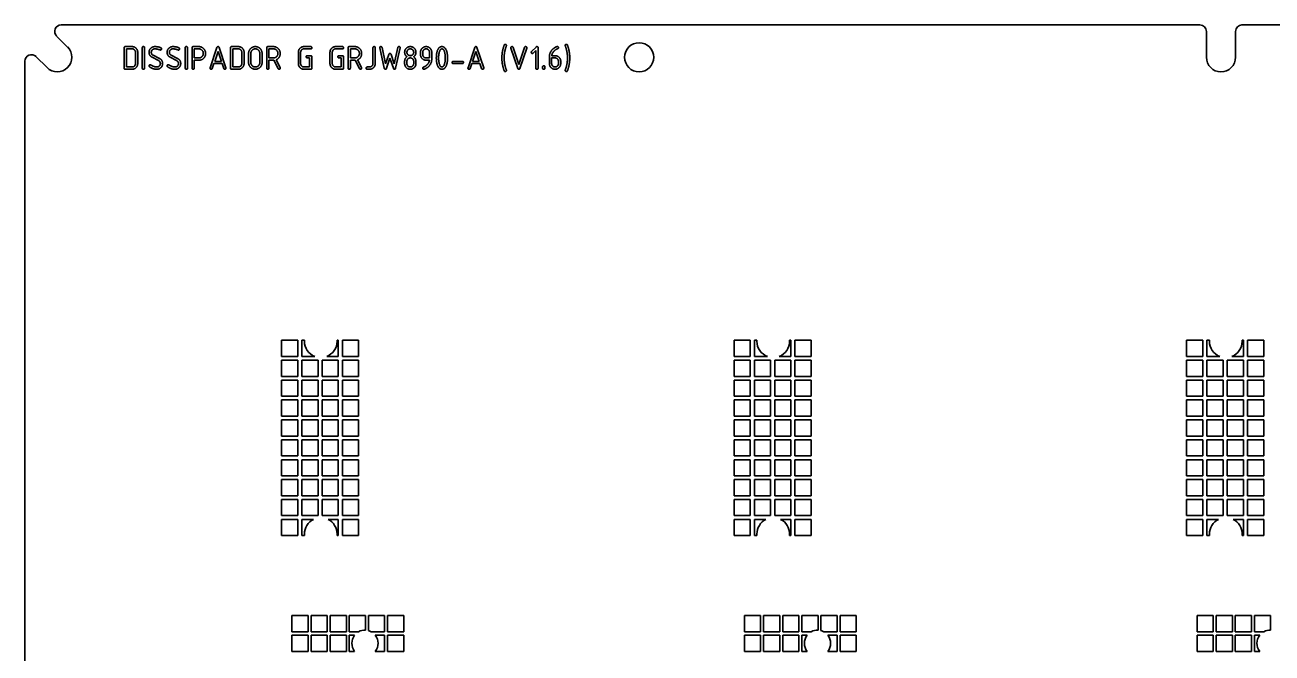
# Model space of a CAD drawing. Header units: millimetres. Extents: x 27 to 397, y 52 to 252.
# Drawn here: x 26.7 to 219.6, y 155.2 to 252.3 of the extents above; entities that cross this region are included whole.
import ezdxf

# ---------------------------------------------------------------- set-up
doc = ezdxf.new("R2010")
doc.units = ezdxf.units.MM
doc.layers.add('Visible (ABNT)', color=5, linetype='Continuous', lineweight=35)

msp = doc.modelspace()

# ---------------------------------------------------------------- linework, layer by layer
at = {"layer": 'Visible (ABNT)'}
for p, q in [((208.46, 252.33), (32.3, 252.33)), ((209.46, 247.33), (209.46, 251.33)), ((213.96, 251.33), (213.96, 247.33)), ((391.11, 252.33), (214.96, 252.33)), ((31.6, 250.62), (33.3, 248.92)), ((42.23, 248.98), (43.28, 248.98)), ((52.73, 248.98), (53.6, 248.98)), ((58.67, 248.98), (59.72, 248.98)), ((64.27, 248.98), (65.14, 248.98)), ((69.87, 248.98), (70.92, 248.98)), ((74.77, 248.98), (75.82, 248.98)), ((76.87, 248.98), (77.74, 248.98)), ((102.22, 248.86), (103.11, 246.21)), ((103.11, 246.21), (103.99, 248.86)), ((105.08, 248.23), (105.76, 248.91)), ((30.12, 245.74), (28.41, 247.44)), ((42.06, 245.66), (42.06, 248.8)), ((42.41, 248.63), (42.41, 245.83)), ((43.28, 248.63), (42.41, 248.63)), ((43.8, 246.36), (43.8, 248.1)), ((44.15, 248.11), (44.15, 246.36)), ((44.86, 245.66), (44.86, 248.8)), ((45.21, 248.8), (45.21, 245.66)), ((47.36, 246.82), (46.38, 247.33)), ((46.54, 247.64), (47.52, 247.14)), ((50.16, 246.82), (49.18, 247.33)), ((49.34, 247.64), (50.32, 247.14)), ((51.5, 245.66), (51.5, 248.8)), ((51.85, 248.8), (51.85, 245.66)), ((52.55, 245.66), (52.55, 248.8)), ((52.9, 248.63), (52.9, 247.23)), ((53.6, 248.63), (52.9, 248.63)), ((52.9, 247.23), (53.6, 247.23)), ((55.36, 245.71), (56.4, 248.84)), ((56.57, 248.25), (56.06, 246.7)), ((57.09, 246.7), (56.57, 248.25)), ((56.75, 248.84), (57.79, 245.71)), ((58.5, 245.66), (58.5, 248.8)), ((59.72, 248.63), (58.85, 248.63)), ((58.85, 248.63), (58.85, 245.83)), ((60.25, 246.36), (60.25, 248.1)), ((60.6, 248.11), (60.6, 246.36)), ((61.3, 246.53), (61.3, 247.93)), ((61.65, 247.93), (61.65, 246.53)), ((63.04, 246.53), (63.04, 247.93)), ((63.39, 247.93), (63.39, 246.53)), ((64.1, 245.66), (64.1, 248.8)), ((65.14, 248.63), (64.45, 248.63)), ((64.45, 248.63), (64.45, 247.23)), ((64.45, 247.23), (65.14, 247.23)), ((65.56, 246.95), (66.17, 245.73)), ((69, 246.36), (69, 248.11)), ((69.35, 248.1), (69.35, 246.36)), ((70.92, 248.63), (69.87, 248.63)), ((70.39, 247.58), (70.92, 247.58)), ((70.74, 247.23), (70.39, 247.23)), ((70.74, 245.83), (70.74, 247.23)), ((71.09, 247.41), (71.09, 245.66)), ((73.89, 246.36), (73.89, 248.11)), ((74.25, 248.1), (74.25, 246.36)), ((75.82, 248.63), (74.77, 248.63)), ((75.29, 247.58), (75.82, 247.58)), ((75.64, 247.23), (75.29, 247.23)), ((75.64, 245.83), (75.64, 247.23)), ((75.99, 247.41), (75.99, 245.66)), ((76.69, 245.66), (76.69, 248.8)), ((77.74, 248.63), (77.04, 248.63)), ((77.04, 248.63), (77.04, 247.23)), ((77.04, 247.23), (77.74, 247.23)), ((78.16, 246.95), (78.77, 245.73)), ((80.54, 246.36), (80.54, 248.8)), ((80.89, 248.8), (80.89, 246.36)), ((82.29, 245.63), (81.6, 248.77)), ((81.94, 248.84), (82.5, 246.31)), ((82.5, 246.31), (83, 247.78)), ((83.17, 247.2), (82.64, 245.63)), ((83.69, 245.63), (83.17, 247.2)), ((83.34, 247.78), (83.83, 246.31)), ((83.83, 246.31), (84.39, 248.84)), ((84.74, 248.77), (84.04, 245.63)), ((87.89, 247.76), (87.89, 248.1)), ((88.24, 248.1), (88.24, 247.76)), ((88.76, 247.23), (89.28, 247.23)), ((89.28, 247.23), (89.28, 248.1)), ((89.63, 248.11), (89.63, 247.05)), ((95.24, 245.71), (96.28, 248.84)), ((96.46, 248.25), (95.94, 246.7)), ((96.97, 246.7), (96.46, 248.25)), ((96.63, 248.84), (97.67, 245.71)), ((102.93, 245.62), (101.89, 248.75)), ((104.32, 248.75), (103.28, 245.62)), ((105.73, 248.38), (105.33, 247.98)), ((105.73, 245.66), (105.73, 248.38)), ((106.08, 248.8), (106.08, 245.66)), ((107.83, 246.35), (107.83, 247.41)), ((108.7, 247.23), (108.18, 247.23)), ((108.18, 247.23), (108.18, 246.36)), ((108.19, 247.58), (108.7, 247.58)), ((26.71, 246.73), (26.71, 57.92)), ((43.28, 245.48), (42.23, 245.48)), ((42.41, 245.83), (43.28, 245.83)), ((52.9, 246.88), (52.9, 245.66)), ((53.6, 246.88), (52.9, 246.88)), ((55.94, 246.35), (55.69, 245.6)), ((57.2, 246.35), (55.94, 246.35)), ((56.06, 246.7), (57.09, 246.7)), ((57.46, 245.6), (57.2, 246.35)), ((59.72, 245.48), (58.67, 245.48)), ((58.85, 245.83), (59.72, 245.83)), ((65.14, 246.88), (64.45, 246.88)), ((64.45, 246.88), (64.45, 245.66)), ((65.86, 245.58), (65.21, 246.88)), ((69.87, 245.83), (70.74, 245.83)), ((70.92, 245.48), (69.87, 245.48)), ((74.77, 245.83), (75.64, 245.83)), ((75.82, 245.48), (74.77, 245.48)), ((77.74, 246.88), (77.04, 246.88)), ((77.04, 246.88), (77.04, 245.66)), ((78.46, 245.58), (77.81, 246.88)), ((79.67, 245.83), (80.01, 245.83)), ((80.01, 245.48), (79.67, 245.48)), ((85.44, 246.36), (85.44, 246.7)), ((85.79, 246.7), (85.79, 246.36)), ((86.84, 246.36), (86.84, 246.7)), ((89.27, 246.88), (88.76, 246.88)), ((92.96, 246.7), (94.36, 246.7)), ((94.36, 246.35), (92.96, 246.35)), ((95.83, 246.35), (95.57, 245.6)), ((97.09, 246.35), (95.83, 246.35)), ((95.94, 246.7), (96.97, 246.7)), ((97.34, 245.6), (97.09, 246.35)), ((106.78, 245.66), (106.78, 245.83)), ((107.13, 245.83), (107.13, 245.66)), ((109.23, 246.36), (109.23, 246.7)), ((109.58, 246.7), (109.58, 246.36)), ((66.4, 201.09), (66.4, 203.59)), ((66.4, 203.59), (68.9, 203.59)), ((68.9, 203.59), (68.9, 201.09)), ((69.54, 201.09), (69.54, 203.59)), ((69.54, 203.59), (69.94, 203.59)), ((69.94, 203.59), (69.94, 203.44)), ((74.99, 203.44), (74.99, 203.59)), ((74.99, 203.59), (75.18, 203.59)), ((75.18, 203.59), (75.18, 201.09)), ((75.82, 203.59), (78.32, 203.59)), ((75.82, 201.09), (75.82, 203.59)), ((78.32, 203.59), (78.32, 201.09)), ((136.4, 203.59), (138.9, 203.59)), ((136.4, 201.09), (136.4, 203.59)), ((138.9, 203.59), (138.9, 201.09)), ((139.54, 201.09), (139.54, 203.59)), ((139.54, 203.59), (139.94, 203.59)), ((139.94, 203.59), (139.94, 203.44)), ((144.99, 203.44), (144.99, 203.59)), ((144.99, 203.59), (145.18, 203.59)), ((145.18, 203.59), (145.18, 201.09)), ((145.82, 201.09), (145.82, 203.59)), ((145.82, 203.59), (148.32, 203.59)), ((148.32, 203.59), (148.32, 201.09)), ((206.4, 203.59), (208.9, 203.59)), ((206.4, 201.09), (206.4, 203.59)), ((208.9, 203.59), (208.9, 201.09)), ((209.54, 201.09), (209.54, 203.59)), ((209.54, 203.59), (209.94, 203.59)), ((209.94, 203.59), (209.94, 203.44)), ((214.99, 203.44), (214.99, 203.59)), ((214.99, 203.59), (215.18, 203.59)), ((215.18, 203.59), (215.18, 201.09)), ((215.82, 201.09), (215.82, 203.59)), ((215.82, 203.59), (218.32, 203.59)), ((218.32, 203.59), (218.32, 201.09)), ((68.9, 201.09), (66.4, 201.09)), ((71.55, 201.09), (69.54, 201.09)), ((75.18, 201.09), (73.38, 201.09)), ((78.32, 201.09), (75.82, 201.09)), ((138.9, 201.09), (136.4, 201.09)), ((141.55, 201.09), (139.54, 201.09)), ((145.18, 201.09), (143.38, 201.09)), ((148.32, 201.09), (145.82, 201.09)), ((208.9, 201.09), (206.4, 201.09)), ((211.55, 201.09), (209.54, 201.09)), ((215.18, 201.09), (213.38, 201.09)), ((218.32, 201.09), (215.82, 201.09)), ((66.4, 200.51), (68.9, 200.51)), ((66.4, 198.01), (66.4, 200.51)), ((68.9, 200.51), (68.9, 198.01)), ((69.54, 200.51), (72.04, 200.51)), ((69.54, 198.01), (69.54, 200.51)), ((72.04, 200.51), (72.04, 198.01)), ((72.68, 200.51), (75.18, 200.51)), ((72.68, 198.01), (72.68, 200.51)), ((75.18, 200.51), (75.18, 198.01)), ((75.82, 200.51), (78.32, 200.51)), ((75.82, 198.01), (75.82, 200.51)), ((78.32, 200.51), (78.32, 198.01)), ((136.4, 198.01), (136.4, 200.51)), ((136.4, 200.51), (138.9, 200.51)), ((138.9, 200.51), (138.9, 198.01)), ((139.54, 198.01), (139.54, 200.51)), ((139.54, 200.51), (142.04, 200.51)), ((142.04, 200.51), (142.04, 198.01)), ((142.68, 198.01), (142.68, 200.51)), ((142.68, 200.51), (145.18, 200.51)), ((145.18, 200.51), (145.18, 198.01)), ((145.82, 198.01), (145.82, 200.51)), ((145.82, 200.51), (148.32, 200.51)), ((148.32, 200.51), (148.32, 198.01)), ((206.4, 198.01), (206.4, 200.51)), ((206.4, 200.51), (208.9, 200.51)), ((208.9, 200.51), (208.9, 198.01)), ((209.54, 198.01), (209.54, 200.51)), ((209.54, 200.51), (212.04, 200.51)), ((212.04, 200.51), (212.04, 198.01)), ((212.68, 198.01), (212.68, 200.51)), ((212.68, 200.51), (215.18, 200.51)), ((215.18, 200.51), (215.18, 198.01)), ((215.82, 198.01), (215.82, 200.51)), ((215.82, 200.51), (218.32, 200.51)), ((218.32, 200.51), (218.32, 198.01)), ((68.9, 198.01), (66.4, 198.01)), ((66.4, 197.43), (68.9, 197.43)), ((66.4, 194.93), (66.4, 197.43)), ((68.9, 197.43), (68.9, 194.93)), ((72.04, 198.01), (69.54, 198.01)), ((69.54, 197.43), (72.04, 197.43)), ((69.54, 194.93), (69.54, 197.43)), ((72.04, 197.43), (72.04, 194.93)), ((75.18, 198.01), (72.68, 198.01)), ((72.68, 197.43), (75.18, 197.43)), ((72.68, 194.93), (72.68, 197.43)), ((75.18, 197.43), (75.18, 194.93)), ((78.32, 198.01), (75.82, 198.01)), ((75.82, 197.43), (78.32, 197.43)), ((75.82, 194.93), (75.82, 197.43)), ((78.32, 197.43), (78.32, 194.93)), ((138.9, 198.01), (136.4, 198.01)), ((136.4, 194.93), (136.4, 197.43)), ((136.4, 197.43), (138.9, 197.43)), ((138.9, 197.43), (138.9, 194.93)), ((142.04, 198.01), (139.54, 198.01)), ((139.54, 194.93), (139.54, 197.43)), ((139.54, 197.43), (142.04, 197.43)), ((142.04, 197.43), (142.04, 194.93)), ((145.18, 198.01), (142.68, 198.01)), ((142.68, 194.93), (142.68, 197.43)), ((142.68, 197.43), (145.18, 197.43)), ((145.18, 197.43), (145.18, 194.93)), ((148.32, 198.01), (145.82, 198.01)), ((145.82, 194.93), (145.82, 197.43)), ((145.82, 197.43), (148.32, 197.43)), ((148.32, 197.43), (148.32, 194.93)), ((208.9, 198.01), (206.4, 198.01)), ((206.4, 194.93), (206.4, 197.43)), ((206.4, 197.43), (208.9, 197.43)), ((208.9, 197.43), (208.9, 194.93)), ((212.04, 198.01), (209.54, 198.01)), ((209.54, 194.93), (209.54, 197.43)), ((209.54, 197.43), (212.04, 197.43)), ((212.04, 197.43), (212.04, 194.93)), ((215.18, 198.01), (212.68, 198.01)), ((212.68, 194.93), (212.68, 197.43)), ((212.68, 197.43), (215.18, 197.43)), ((215.18, 197.43), (215.18, 194.93)), ((218.32, 198.01), (215.82, 198.01)), ((215.82, 194.93), (215.82, 197.43)), ((215.82, 197.43), (218.32, 197.43)), ((218.32, 197.43), (218.32, 194.93)), ((68.9, 194.93), (66.4, 194.93)), ((72.04, 194.93), (69.54, 194.93)), ((75.18, 194.93), (72.68, 194.93)), ((78.32, 194.93), (75.82, 194.93)), ((138.9, 194.93), (136.4, 194.93)), ((142.04, 194.93), (139.54, 194.93)), ((145.18, 194.93), (142.68, 194.93)), ((148.32, 194.93), (145.82, 194.93)), ((208.9, 194.93), (206.4, 194.93)), ((212.04, 194.93), (209.54, 194.93)), ((215.18, 194.93), (212.68, 194.93)), ((218.32, 194.93), (215.82, 194.93)), ((66.4, 194.36), (68.9, 194.36)), ((66.4, 191.86), (66.4, 194.36)), ((68.9, 194.36), (68.9, 191.86)), ((69.54, 194.36), (72.04, 194.36)), ((69.54, 191.86), (69.54, 194.36)), ((72.04, 194.36), (72.04, 191.86)), ((72.68, 194.36), (75.18, 194.36)), ((72.68, 191.86), (72.68, 194.36)), ((75.18, 194.36), (75.18, 191.86)), ((75.82, 194.36), (78.32, 194.36)), ((75.82, 191.86), (75.82, 194.36)), ((78.32, 194.36), (78.32, 191.86)), ((136.4, 191.86), (136.4, 194.36)), ((136.4, 194.36), (138.9, 194.36)), ((138.9, 194.36), (138.9, 191.86)), ((139.54, 191.86), (139.54, 194.36)), ((139.54, 194.36), (142.04, 194.36)), ((142.04, 194.36), (142.04, 191.86)), ((142.68, 191.86), (142.68, 194.36)), ((142.68, 194.36), (145.18, 194.36)), ((145.18, 194.36), (145.18, 191.86)), ((145.82, 191.86), (145.82, 194.36)), ((145.82, 194.36), (148.32, 194.36)), ((148.32, 194.36), (148.32, 191.86)), ((206.4, 191.86), (206.4, 194.36)), ((206.4, 194.36), (208.9, 194.36)), ((208.9, 194.36), (208.9, 191.86)), ((209.54, 191.86), (209.54, 194.36)), ((209.54, 194.36), (212.04, 194.36)), ((212.04, 194.36), (212.04, 191.86)), ((212.68, 191.86), (212.68, 194.36)), ((212.68, 194.36), (215.18, 194.36)), ((215.18, 194.36), (215.18, 191.86)), ((215.82, 191.86), (215.82, 194.36)), ((215.82, 194.36), (218.32, 194.36)), ((218.32, 194.36), (218.32, 191.86)), ((68.9, 191.86), (66.4, 191.86)), ((66.4, 191.28), (68.9, 191.28)), ((66.4, 188.78), (66.4, 191.28)), ((68.9, 191.28), (68.9, 188.78)), ((72.04, 191.86), (69.54, 191.86)), ((69.54, 191.28), (72.04, 191.28)), ((69.54, 188.78), (69.54, 191.28)), ((72.04, 191.28), (72.04, 188.78)), ((75.18, 191.86), (72.68, 191.86)), ((72.68, 191.28), (75.18, 191.28)), ((72.68, 188.78), (72.68, 191.28)), ((75.18, 191.28), (75.18, 188.78)), ((78.32, 191.86), (75.82, 191.86)), ((75.82, 191.28), (78.32, 191.28)), ((75.82, 188.78), (75.82, 191.28)), ((78.32, 191.28), (78.32, 188.78)), ((138.9, 191.86), (136.4, 191.86)), ((136.4, 188.78), (136.4, 191.28)), ((136.4, 191.28), (138.9, 191.28)), ((138.9, 191.28), (138.9, 188.78)), ((142.04, 191.86), (139.54, 191.86)), ((139.54, 188.78), (139.54, 191.28)), ((139.54, 191.28), (142.04, 191.28)), ((142.04, 191.28), (142.04, 188.78)), ((145.18, 191.86), (142.68, 191.86)), ((142.68, 188.78), (142.68, 191.28)), ((142.68, 191.28), (145.18, 191.28)), ((145.18, 191.28), (145.18, 188.78)), ((148.32, 191.86), (145.82, 191.86)), ((145.82, 188.78), (145.82, 191.28)), ((145.82, 191.28), (148.32, 191.28)), ((148.32, 191.28), (148.32, 188.78)), ((208.9, 191.86), (206.4, 191.86)), ((206.4, 188.78), (206.4, 191.28)), ((206.4, 191.28), (208.9, 191.28)), ((208.9, 191.28), (208.9, 188.78)), ((212.04, 191.86), (209.54, 191.86)), ((209.54, 188.78), (209.54, 191.28)), ((209.54, 191.28), (212.04, 191.28)), ((212.04, 191.28), (212.04, 188.78)), ((215.18, 191.86), (212.68, 191.86)), ((212.68, 188.78), (212.68, 191.28)), ((212.68, 191.28), (215.18, 191.28)), ((215.18, 191.28), (215.18, 188.78)), ((218.32, 191.86), (215.82, 191.86)), ((215.82, 188.78), (215.82, 191.28)), ((215.82, 191.28), (218.32, 191.28)), ((218.32, 191.28), (218.32, 188.78)), ((68.9, 188.78), (66.4, 188.78)), ((66.4, 188.2), (68.9, 188.2)), ((66.4, 185.7), (66.4, 188.2)), ((68.9, 188.2), (68.9, 185.7)), ((72.04, 188.78), (69.54, 188.78)), ((69.54, 188.2), (72.04, 188.2)), ((69.54, 185.7), (69.54, 188.2)), ((72.04, 188.2), (72.04, 185.7)), ((75.18, 188.78), (72.68, 188.78)), ((72.68, 188.2), (75.18, 188.2)), ((72.68, 185.7), (72.68, 188.2)), ((75.18, 188.2), (75.18, 185.7)), ((78.32, 188.78), (75.82, 188.78)), ((75.82, 188.2), (78.32, 188.2)), ((75.82, 185.7), (75.82, 188.2)), ((78.32, 188.2), (78.32, 185.7)), ((138.9, 188.78), (136.4, 188.78)), ((136.4, 185.7), (136.4, 188.2)), ((136.4, 188.2), (138.9, 188.2)), ((138.9, 188.2), (138.9, 185.7)), ((142.04, 188.78), (139.54, 188.78)), ((139.54, 185.7), (139.54, 188.2)), ((139.54, 188.2), (142.04, 188.2)), ((142.04, 188.2), (142.04, 185.7)), ((145.18, 188.78), (142.68, 188.78)), ((142.68, 185.7), (142.68, 188.2)), ((142.68, 188.2), (145.18, 188.2)), ((145.18, 188.2), (145.18, 185.7)), ((148.32, 188.78), (145.82, 188.78)), ((145.82, 185.7), (145.82, 188.2)), ((145.82, 188.2), (148.32, 188.2)), ((148.32, 188.2), (148.32, 185.7)), ((208.9, 188.78), (206.4, 188.78)), ((206.4, 185.7), (206.4, 188.2)), ((206.4, 188.2), (208.9, 188.2)), ((208.9, 188.2), (208.9, 185.7)), ((212.04, 188.78), (209.54, 188.78)), ((209.54, 185.7), (209.54, 188.2)), ((209.54, 188.2), (212.04, 188.2)), ((212.04, 188.2), (212.04, 185.7)), ((215.18, 188.78), (212.68, 188.78)), ((212.68, 185.7), (212.68, 188.2)), ((212.68, 188.2), (215.18, 188.2)), ((215.18, 188.2), (215.18, 185.7)), ((218.32, 188.78), (215.82, 188.78)), ((215.82, 185.7), (215.82, 188.2)), ((215.82, 188.2), (218.32, 188.2)), ((218.32, 188.2), (218.32, 185.7)), ((68.9, 185.7), (66.4, 185.7)), ((72.04, 185.7), (69.54, 185.7)), ((75.18, 185.7), (72.68, 185.7)), ((78.32, 185.7), (75.82, 185.7)), ((138.9, 185.7), (136.4, 185.7)), ((142.04, 185.7), (139.54, 185.7)), ((145.18, 185.7), (142.68, 185.7)), ((148.32, 185.7), (145.82, 185.7)), ((208.9, 185.7), (206.4, 185.7)), ((212.04, 185.7), (209.54, 185.7)), ((215.18, 185.7), (212.68, 185.7)), ((218.32, 185.7), (215.82, 185.7)), ((66.4, 185.13), (68.9, 185.13)), ((66.4, 182.63), (66.4, 185.13)), ((68.9, 185.13), (68.9, 182.63)), ((69.54, 185.13), (72.04, 185.13)), ((69.54, 182.63), (69.54, 185.13)), ((72.04, 185.13), (72.04, 182.63)), ((72.68, 185.13), (75.18, 185.13)), ((72.68, 182.63), (72.68, 185.13)), ((75.18, 185.13), (75.18, 182.63)), ((75.82, 185.13), (78.32, 185.13)), ((75.82, 182.63), (75.82, 185.13)), ((78.32, 185.13), (78.32, 182.63)), ((136.4, 182.63), (136.4, 185.13)), ((136.4, 185.13), (138.9, 185.13)), ((138.9, 185.13), (138.9, 182.63)), ((139.54, 182.63), (139.54, 185.13)), ((139.54, 185.13), (142.04, 185.13)), ((142.04, 185.13), (142.04, 182.63)), ((142.68, 182.63), (142.68, 185.13)), ((142.68, 185.13), (145.18, 185.13)), ((145.18, 185.13), (145.18, 182.63)), ((145.82, 182.63), (145.82, 185.13)), ((145.82, 185.13), (148.32, 185.13)), ((148.32, 185.13), (148.32, 182.63)), ((206.4, 182.63), (206.4, 185.13)), ((206.4, 185.13), (208.9, 185.13)), ((208.9, 185.13), (208.9, 182.63)), ((209.54, 182.63), (209.54, 185.13)), ((209.54, 185.13), (212.04, 185.13)), ((212.04, 185.13), (212.04, 182.63)), ((212.68, 182.63), (212.68, 185.13)), ((212.68, 185.13), (215.18, 185.13)), ((215.18, 185.13), (215.18, 182.63)), ((215.82, 182.63), (215.82, 185.13)), ((215.82, 185.13), (218.32, 185.13)), ((218.32, 185.13), (218.32, 182.63)), ((68.9, 182.63), (66.4, 182.63)), ((66.4, 182.05), (68.9, 182.05)), ((66.4, 179.55), (66.4, 182.05)), ((68.9, 182.05), (68.9, 179.55)), ((72.04, 182.63), (69.54, 182.63)), ((69.54, 182.05), (72.04, 182.05)), ((69.54, 179.55), (69.54, 182.05)), ((72.04, 182.05), (72.04, 179.55)), ((75.18, 182.63), (72.68, 182.63)), ((72.68, 182.05), (75.18, 182.05)), ((72.68, 179.55), (72.68, 182.05)), ((75.18, 182.05), (75.18, 179.55)), ((78.32, 182.63), (75.82, 182.63)), ((75.82, 182.05), (78.32, 182.05)), ((75.82, 179.55), (75.82, 182.05)), ((78.32, 182.05), (78.32, 179.55)), ((138.9, 182.63), (136.4, 182.63)), ((136.4, 179.55), (136.4, 182.05)), ((136.4, 182.05), (138.9, 182.05)), ((138.9, 182.05), (138.9, 179.55)), ((142.04, 182.63), (139.54, 182.63)), ((139.54, 179.55), (139.54, 182.05)), ((139.54, 182.05), (142.04, 182.05)), ((142.04, 182.05), (142.04, 179.55)), ((145.18, 182.63), (142.68, 182.63)), ((142.68, 179.55), (142.68, 182.05)), ((142.68, 182.05), (145.18, 182.05)), ((145.18, 182.05), (145.18, 179.55)), ((148.32, 182.63), (145.82, 182.63)), ((145.82, 179.55), (145.82, 182.05)), ((145.82, 182.05), (148.32, 182.05)), ((148.32, 182.05), (148.32, 179.55)), ((208.9, 182.63), (206.4, 182.63)), ((206.4, 179.55), (206.4, 182.05)), ((206.4, 182.05), (208.9, 182.05)), ((208.9, 182.05), (208.9, 179.55)), ((212.04, 182.63), (209.54, 182.63)), ((209.54, 179.55), (209.54, 182.05)), ((209.54, 182.05), (212.04, 182.05)), ((212.04, 182.05), (212.04, 179.55)), ((215.18, 182.63), (212.68, 182.63)), ((212.68, 179.55), (212.68, 182.05)), ((212.68, 182.05), (215.18, 182.05)), ((215.18, 182.05), (215.18, 179.55)), ((218.32, 182.63), (215.82, 182.63)), ((215.82, 179.55), (215.82, 182.05)), ((215.82, 182.05), (218.32, 182.05)), ((218.32, 182.05), (218.32, 179.55)), ((68.9, 179.55), (66.4, 179.55)), ((72.04, 179.55), (69.54, 179.55)), ((75.18, 179.55), (72.68, 179.55)), ((78.32, 179.55), (75.82, 179.55)), ((138.9, 179.55), (136.4, 179.55)), ((142.04, 179.55), (139.54, 179.55)), ((145.18, 179.55), (142.68, 179.55)), ((148.32, 179.55), (145.82, 179.55)), ((208.9, 179.55), (206.4, 179.55)), ((212.04, 179.55), (209.54, 179.55)), ((215.18, 179.55), (212.68, 179.55)), ((218.32, 179.55), (215.82, 179.55)), ((66.4, 178.98), (68.9, 178.98)), ((66.4, 176.48), (66.4, 178.98)), ((68.9, 178.98), (68.9, 176.48)), ((69.54, 178.98), (72.04, 178.98)), ((69.54, 176.48), (69.54, 178.98)), ((72.04, 178.98), (72.04, 176.48)), ((72.68, 178.98), (75.18, 178.98)), ((72.68, 176.48), (72.68, 178.98)), ((75.18, 178.98), (75.18, 176.48)), ((75.82, 178.98), (78.32, 178.98)), ((75.82, 176.48), (75.82, 178.98)), ((78.32, 178.98), (78.32, 176.48)), ((136.4, 176.48), (136.4, 178.98)), ((136.4, 178.98), (138.9, 178.98)), ((138.9, 178.98), (138.9, 176.48)), ((139.54, 176.48), (139.54, 178.98)), ((139.54, 178.98), (142.04, 178.98)), ((142.04, 178.98), (142.04, 176.48)), ((142.68, 176.48), (142.68, 178.98)), ((142.68, 178.98), (145.18, 178.98)), ((145.18, 178.98), (145.18, 176.48)), ((145.82, 176.48), (145.82, 178.98)), ((145.82, 178.98), (148.32, 178.98)), ((148.32, 178.98), (148.32, 176.48)), ((206.4, 176.48), (206.4, 178.98)), ((206.4, 178.98), (208.9, 178.98)), ((208.9, 178.98), (208.9, 176.48)), ((209.54, 176.48), (209.54, 178.98)), ((209.54, 178.98), (212.04, 178.98)), ((212.04, 178.98), (212.04, 176.48)), ((212.68, 176.48), (212.68, 178.98)), ((212.68, 178.98), (215.18, 178.98)), ((215.18, 178.98), (215.18, 176.48)), ((215.82, 176.48), (215.82, 178.98)), ((215.82, 178.98), (218.32, 178.98)), ((218.32, 178.98), (218.32, 176.48)), ((68.9, 176.48), (66.4, 176.48)), ((66.4, 175.9), (68.9, 175.9)), ((66.4, 173.4), (66.4, 175.9)), ((68.9, 175.9), (68.9, 173.4)), ((72.04, 176.48), (69.54, 176.48)), ((69.54, 173.4), (69.54, 175.9)), ((69.54, 175.9), (71.33, 175.9)), ((75.18, 176.48), (72.68, 176.48)), ((73.59, 175.9), (75.18, 175.9)), ((75.18, 175.9), (75.18, 173.4)), ((78.32, 176.48), (75.82, 176.48)), ((75.82, 175.9), (78.32, 175.9)), ((75.82, 173.4), (75.82, 175.9)), ((78.32, 175.9), (78.32, 173.4)), ((138.9, 176.48), (136.4, 176.48)), ((136.4, 173.4), (136.4, 175.9)), ((136.4, 175.9), (138.9, 175.9)), ((138.9, 175.9), (138.9, 173.4)), ((142.04, 176.48), (139.54, 176.48)), ((139.54, 175.9), (141.33, 175.9)), ((139.54, 173.4), (139.54, 175.9)), ((145.18, 176.48), (142.68, 176.48)), ((143.59, 175.9), (145.18, 175.9)), ((145.18, 175.9), (145.18, 173.4)), ((148.32, 176.48), (145.82, 176.48)), ((145.82, 173.4), (145.82, 175.9)), ((145.82, 175.9), (148.32, 175.9)), ((148.32, 175.9), (148.32, 173.4)), ((208.9, 176.48), (206.4, 176.48)), ((206.4, 173.4), (206.4, 175.9)), ((206.4, 175.9), (208.9, 175.9)), ((208.9, 175.9), (208.9, 173.4)), ((212.04, 176.48), (209.54, 176.48)), ((209.54, 175.9), (211.33, 175.9)), ((209.54, 173.4), (209.54, 175.9)), ((215.18, 176.48), (212.68, 176.48)), ((213.59, 175.9), (215.18, 175.9)), ((215.18, 175.9), (215.18, 173.4)), ((218.32, 176.48), (215.82, 176.48)), ((215.82, 173.4), (215.82, 175.9)), ((215.82, 175.9), (218.32, 175.9)), ((218.32, 175.9), (218.32, 173.4)), ((69.94, 173.64), (69.94, 173.4)), ((74.99, 173.4), (74.99, 173.64)), ((139.94, 173.64), (139.94, 173.4)), ((144.99, 173.4), (144.99, 173.64)), ((209.94, 173.64), (209.94, 173.4)), ((214.99, 173.4), (214.99, 173.64)), ((68.9, 173.4), (66.4, 173.4)), ((69.94, 173.4), (69.54, 173.4)), ((75.18, 173.4), (74.99, 173.4)), ((78.32, 173.4), (75.82, 173.4)), ((138.9, 173.4), (136.4, 173.4)), ((139.94, 173.4), (139.54, 173.4)), ((145.18, 173.4), (144.99, 173.4)), ((148.32, 173.4), (145.82, 173.4)), ((208.9, 173.4), (206.4, 173.4)), ((209.94, 173.4), (209.54, 173.4)), ((215.18, 173.4), (214.99, 173.4)), ((218.32, 173.4), (215.82, 173.4)), ((68.01, 158.54), (68.01, 161.04)), ((68.01, 161.04), (70.51, 161.04)), ((70.51, 161.04), (70.51, 158.54)), ((70.97, 158.54), (70.97, 161.04)), ((70.97, 161.04), (73.47, 161.04)), ((73.47, 161.04), (73.47, 158.54)), ((73.93, 158.54), (73.93, 161.04)), ((73.93, 161.04), (76.43, 161.04)), ((76.43, 161.04), (76.43, 158.54)), ((76.88, 158.54), (76.88, 161.04)), ((76.88, 161.04), (79.38, 161.04)), ((79.38, 161.04), (79.38, 158.78)), ((79.84, 158.71), (79.84, 161.04)), ((79.84, 161.04), (82.34, 161.04)), ((82.34, 161.04), (82.34, 158.54)), ((82.8, 158.54), (82.8, 161.04)), ((82.8, 161.04), (85.3, 161.04)), ((85.3, 161.04), (85.3, 158.54)), ((138.01, 161.04), (140.51, 161.04)), ((138.01, 158.54), (138.01, 161.04)), ((140.51, 161.04), (140.51, 158.54)), ((140.97, 158.54), (140.97, 161.04)), ((140.97, 161.04), (143.47, 161.04)), ((143.47, 161.04), (143.47, 158.54)), ((143.93, 158.54), (143.93, 161.04)), ((143.93, 161.04), (146.43, 161.04)), ((146.43, 161.04), (146.43, 158.54)), ((146.88, 158.54), (146.88, 161.04)), ((146.88, 161.04), (149.38, 161.04)), ((149.38, 161.04), (149.38, 158.78)), ((149.84, 158.71), (149.84, 161.04)), ((149.84, 161.04), (152.34, 161.04)), ((152.34, 161.04), (152.34, 158.54)), ((152.8, 158.54), (152.8, 161.04)), ((152.8, 161.04), (155.3, 161.04)), ((155.3, 161.04), (155.3, 158.54)), ((208.01, 161.04), (210.51, 161.04)), ((208.01, 158.54), (208.01, 161.04)), ((210.51, 161.04), (210.51, 158.54)), ((210.97, 158.54), (210.97, 161.04)), ((210.97, 161.04), (213.47, 161.04)), ((213.47, 161.04), (213.47, 158.54)), ((213.93, 158.54), (213.93, 161.04)), ((213.93, 161.04), (216.43, 161.04)), ((216.43, 161.04), (216.43, 158.54)), ((216.88, 158.54), (216.88, 161.04)), ((216.88, 161.04), (219.38, 161.04)), ((219.38, 161.04), (219.38, 158.78)), ((70.51, 158.54), (68.01, 158.54)), ((73.47, 158.54), (70.97, 158.54)), ((76.43, 158.54), (73.93, 158.54)), ((78.33, 158.54), (76.88, 158.54)), ((82.34, 158.54), (80.28, 158.54)), ((85.3, 158.54), (82.8, 158.54)), ((140.51, 158.54), (138.01, 158.54)), ((143.47, 158.54), (140.97, 158.54)), ((146.43, 158.54), (143.93, 158.54)), ((148.33, 158.54), (146.88, 158.54)), ((152.34, 158.54), (150.28, 158.54)), ((155.3, 158.54), (152.8, 158.54)), ((210.51, 158.54), (208.01, 158.54)), ((213.47, 158.54), (210.97, 158.54)), ((216.43, 158.54), (213.93, 158.54)), ((218.33, 158.54), (216.88, 158.54)), ((68.01, 155.5), (68.01, 158)), ((68.01, 158), (70.51, 158)), ((70.51, 158), (70.51, 155.5)), ((70.97, 155.5), (70.97, 158)), ((70.97, 158), (73.47, 158)), ((73.47, 158), (73.47, 155.5)), ((73.93, 155.5), (73.93, 158)), ((73.93, 158), (76.43, 158)), ((76.43, 158), (76.43, 155.5)), ((76.88, 155.5), (76.88, 158)), ((76.88, 158), (77.7, 158)), ((80.9, 158), (82.34, 158)), ((82.34, 158), (82.34, 155.5)), ((82.8, 155.5), (82.8, 158)), ((82.8, 158), (85.3, 158)), ((85.3, 158), (85.3, 155.5)), ((138.01, 155.5), (138.01, 158)), ((138.01, 158), (140.51, 158)), ((140.51, 158), (140.51, 155.5)), ((140.97, 155.5), (140.97, 158)), ((140.97, 158), (143.47, 158)), ((143.47, 158), (143.47, 155.5)), ((143.93, 155.5), (143.93, 158)), ((143.93, 158), (146.43, 158)), ((146.43, 158), (146.43, 155.5)), ((146.88, 155.5), (146.88, 158)), ((146.88, 158), (147.7, 158)), ((150.9, 158), (152.34, 158)), ((152.34, 158), (152.34, 155.5)), ((152.8, 155.5), (152.8, 158)), ((152.8, 158), (155.3, 158)), ((155.3, 158), (155.3, 155.5)), ((208.01, 155.5), (208.01, 158)), ((208.01, 158), (210.51, 158)), ((210.51, 158), (210.51, 155.5)), ((210.97, 155.5), (210.97, 158)), ((210.97, 158), (213.47, 158)), ((213.47, 158), (213.47, 155.5)), ((213.93, 155.5), (213.93, 158)), ((213.93, 158), (216.43, 158)), ((216.43, 158), (216.43, 155.5)), ((216.88, 155.5), (216.88, 158)), ((216.88, 158), (217.7, 158)), ((70.51, 155.5), (68.01, 155.5)), ((73.47, 155.5), (70.97, 155.5)), ((76.43, 155.5), (73.93, 155.5)), ((77.7, 155.5), (76.88, 155.5)), ((82.34, 155.5), (80.9, 155.5)), ((85.3, 155.5), (82.8, 155.5)), ((140.51, 155.5), (138.01, 155.5)), ((143.47, 155.5), (140.97, 155.5)), ((146.43, 155.5), (143.93, 155.5)), ((147.7, 155.5), (146.88, 155.5)), ((152.34, 155.5), (150.9, 155.5)), ((155.3, 155.5), (152.8, 155.5)), ((210.51, 155.5), (208.01, 155.5)), ((213.47, 155.5), (210.97, 155.5)), ((216.43, 155.5), (213.93, 155.5)), ((217.7, 155.5), (216.88, 155.5))]:
    msp.add_line(p, q, dxfattribs=at)
msp.add_circle((121.71, 247.33), 2.25, dxfattribs=at)
for centre, radius, start, end in [((32.3, 251.33), 1, 90, 225), ((208.46, 251.33), 1, 0, 90), ((214.96, 251.33), 1, 90, 180), ((31.71, 247.33), 2.25, 225, 45), ((27.71, 246.73), 1, 45, 180), ((211.71, 247.33), 2.25, 180, 0), ((72.46, 203.44), 2.53, 180, 248.709), ((72.46, 203.44), 2.53, 291.291, 0), ((142.46, 203.44), 2.53, 180, 248.709), ((142.46, 203.44), 2.53, 291.291, 0), ((212.46, 203.44), 2.53, 180, 248.709), ((212.46, 203.44), 2.53, 291.291, 0), ((72.46, 173.64), 2.53, 116.5492, 180), ((72.46, 173.64), 2.53, 0, 63.4508), ((142.46, 173.64), 2.53, 116.5492, 180), ((142.46, 173.64), 2.53, 0, 63.4508), ((212.46, 173.64), 2.53, 116.5492, 180), ((212.46, 173.64), 2.53, 0, 63.4508), ((79.3, 156.75), 2.03, 87.701, 118.6209), ((79.3, 156.75), 2.03, 61.3791, 74.6115), ((149.3, 156.75), 2.03, 87.701, 118.6209), ((149.3, 156.75), 2.03, 61.3791, 74.6115), ((219.3, 156.75), 2.03, 87.701, 118.6209), ((79.3, 156.75), 2.03, 141.9809, 218.0178), ((79.3, 156.75), 2.03, 321.9822, 38.0191), ((149.3, 156.75), 2.03, 141.9809, 218.0178), ((149.3, 156.75), 2.03, 321.9822, 38.0191), ((219.3, 156.75), 2.03, 141.9809, 218.0178)]:
    msp.add_arc(centre, radius, start, end, dxfattribs=at)
for points in [[(42.06, 248.8), (42.06, 248.98), (42.23, 248.98)], [(43.28, 248.98), (43.65, 248.98), (44.15, 248.47), (44.15, 248.11)], [(44.86, 248.8), (44.86, 248.98), (45.03, 248.98)], [(45.03, 248.98), (45.21, 248.98), (45.21, 248.8)], [(45.9, 248.11), (45.9, 248.47), (46.42, 248.98), (46.78, 248.98)], [(46.78, 248.98), (47.4, 248.98), (47.72, 248.79)], [(48.7, 248.11), (48.7, 248.47), (49.22, 248.98), (49.58, 248.98)], [(49.58, 248.98), (50.2, 248.98), (50.52, 248.79)], [(51.5, 248.8), (51.5, 248.98), (51.68, 248.98)], [(51.68, 248.98), (51.85, 248.98), (51.85, 248.8)], [(52.55, 248.8), (52.55, 248.98), (52.73, 248.98)], [(53.6, 248.98), (54.04, 248.98), (54.65, 248.37), (54.65, 247.93)], [(56.4, 248.84), (56.45, 248.98), (56.57, 248.98)], [(56.57, 248.98), (56.7, 248.98), (56.75, 248.84)], [(58.5, 248.8), (58.5, 248.98), (58.67, 248.98)], [(59.72, 248.98), (60.09, 248.98), (60.6, 248.47), (60.6, 248.11)], [(61.3, 247.93), (61.3, 248.37), (61.91, 248.98), (62.35, 248.98)], [(62.35, 248.98), (62.78, 248.98), (63.39, 248.37), (63.39, 247.93)], [(64.1, 248.8), (64.1, 248.98), (64.27, 248.98)], [(65.14, 248.98), (65.58, 248.98), (66.19, 248.37), (66.19, 247.93)], [(69, 248.11), (69, 248.47), (69.5, 248.98), (69.87, 248.98)], [(70.92, 248.98), (71.09, 248.98), (71.09, 248.8)], [(73.89, 248.11), (73.89, 248.47), (74.4, 248.98), (74.77, 248.98)], [(75.82, 248.98), (75.99, 248.98), (75.99, 248.8)], [(76.69, 248.8), (76.69, 248.98), (76.87, 248.98)], [(77.74, 248.98), (78.18, 248.98), (78.79, 248.37), (78.79, 247.93)], [(80.54, 248.8), (80.54, 248.98), (80.72, 248.98)], [(80.72, 248.98), (80.89, 248.98), (80.89, 248.8)], [(81.59, 248.8), (81.59, 248.98), (81.77, 248.98)], [(81.77, 248.98), (81.91, 248.98), (81.94, 248.84)], [(84.39, 248.84), (84.43, 248.98), (84.57, 248.98)], [(84.57, 248.98), (84.74, 248.98), (84.74, 248.8)], [(85.44, 248.11), (85.44, 248.47), (85.95, 248.98), (86.31, 248.98)], [(86.31, 248.98), (86.68, 248.98), (87.19, 248.47), (87.19, 248.11)], [(87.89, 248.1), (87.89, 248.47), (88.4, 248.98), (88.76, 248.98)], [(88.76, 248.98), (89.13, 248.98), (89.63, 248.47), (89.63, 248.11)], [(90.49, 248.31), (90.72, 248.98), (91.21, 248.98)], [(91.21, 248.98), (91.7, 248.98), (91.93, 248.31)], [(96.28, 248.84), (96.33, 248.98), (96.46, 248.98)], [(96.46, 248.98), (96.58, 248.98), (96.63, 248.84)], [(100.48, 247.23), (100.48, 247.81), (100.71, 248.93), (100.86, 249.25)], [(100.86, 249.25), (100.89, 249.33), (101, 249.33)], [(101.17, 249.09), (101, 248.59), (100.94, 248.28)], [(101, 249.33), (101.18, 249.33), (101.18, 249.15)], [(101.18, 249.15), (101.18, 249.13), (101.17, 249.09)], [(101.88, 248.8), (101.88, 248.98), (102.06, 248.98)], [(102.06, 248.98), (102.18, 248.98), (102.22, 248.86)], [(103.99, 248.86), (104.03, 248.98), (104.15, 248.98)], [(104.15, 248.98), (104.33, 248.98), (104.33, 248.8)], [(105.76, 248.91), (105.83, 248.98), (105.9, 248.98)], [(105.9, 248.98), (106.08, 248.98), (106.08, 248.8)], [(108.22, 248.45), (108.53, 248.79), (108.89, 248.94)], [(108.89, 248.94), (109, 248.98), (109.05, 248.98)], [(109.05, 248.98), (109.23, 248.98), (109.23, 248.8)], [(110.27, 249.15), (110.27, 249.22), (110.38, 249.33), (110.45, 249.33)], [(110.29, 249.09), (110.27, 249.12), (110.27, 249.15)], [(110.52, 248.28), (110.46, 248.57), (110.29, 249.09)], [(110.45, 249.33), (110.56, 249.33), (110.6, 249.25)], [(110.6, 249.25), (110.75, 248.93), (110.98, 247.81), (110.98, 247.23)], [(43.8, 248.1), (43.8, 248.32), (43.5, 248.63), (43.28, 248.63)], [(46.38, 247.33), (45.9, 247.57), (45.9, 248.11)], [(46.78, 248.63), (46.56, 248.63), (46.25, 248.32), (46.25, 248.1)], [(46.25, 248.1), (46.25, 247.78), (46.54, 247.64)], [(47.58, 248.47), (47.17, 248.63), (46.78, 248.63)], [(47.52, 247.14), (48, 246.89), (48, 246.35)], [(47.65, 248.45), (47.63, 248.45), (47.58, 248.47)], [(47.83, 248.63), (47.83, 248.56), (47.72, 248.45), (47.65, 248.45)], [(47.72, 248.79), (47.83, 248.73), (47.83, 248.63)], [(49.18, 247.33), (48.7, 247.57), (48.7, 248.11)], [(49.58, 248.63), (49.36, 248.63), (49.05, 248.32), (49.05, 248.1)], [(49.05, 248.1), (49.05, 247.78), (49.34, 247.64)], [(50.38, 248.47), (49.97, 248.63), (49.58, 248.63)], [(50.32, 247.14), (50.8, 246.89), (50.8, 246.35)], [(50.45, 248.45), (50.42, 248.45), (50.38, 248.47)], [(50.63, 248.63), (50.63, 248.56), (50.52, 248.45), (50.45, 248.45)], [(50.52, 248.79), (50.63, 248.73), (50.63, 248.63)], [(54.3, 247.93), (54.3, 248.22), (53.89, 248.63), (53.6, 248.63)], [(54.65, 247.93), (54.65, 247.46), (54.07, 246.88), (53.6, 246.88)], [(53.6, 247.23), (53.89, 247.23), (54.3, 247.64), (54.3, 247.93)], [(60.25, 248.1), (60.25, 248.32), (59.94, 248.63), (59.72, 248.63)], [(62.35, 248.63), (62.05, 248.63), (61.65, 248.22), (61.65, 247.93)], [(63.04, 247.93), (63.04, 248.22), (62.64, 248.63), (62.35, 248.63)], [(65.84, 247.93), (65.84, 248.22), (65.44, 248.63), (65.14, 248.63)], [(65.14, 247.23), (65.44, 247.23), (65.84, 247.64), (65.84, 247.93)], [(66.19, 247.93), (66.19, 247.21), (65.56, 246.95)], [(69.87, 248.63), (69.65, 248.63), (69.35, 248.32), (69.35, 248.1)], [(70.22, 247.41), (70.22, 247.58), (70.39, 247.58)], [(70.39, 247.23), (70.22, 247.23), (70.22, 247.41)], [(71.09, 248.8), (71.09, 248.63), (70.92, 248.63)], [(70.92, 247.58), (71.09, 247.58), (71.09, 247.41)], [(74.77, 248.63), (74.55, 248.63), (74.25, 248.32), (74.25, 248.1)], [(75.12, 247.41), (75.12, 247.58), (75.29, 247.58)], [(75.29, 247.23), (75.12, 247.23), (75.12, 247.41)], [(75.99, 248.8), (75.99, 248.63), (75.82, 248.63)], [(75.82, 247.58), (75.99, 247.58), (75.99, 247.41)], [(78.44, 247.93), (78.44, 248.22), (78.03, 248.63), (77.74, 248.63)], [(77.74, 247.23), (78.03, 247.23), (78.44, 247.64), (78.44, 247.93)], [(78.79, 247.93), (78.79, 247.21), (78.16, 246.95)], [(81.6, 248.77), (81.59, 248.79), (81.59, 248.8)], [(83, 247.78), (83.04, 247.93), (83.17, 247.93)], [(83.17, 247.93), (83.29, 247.93), (83.34, 247.78)], [(84.74, 248.8), (84.74, 248.79), (84.74, 248.77)], [(85.79, 247.41), (85.44, 247.67), (85.44, 248.11)], [(85.44, 246.7), (85.44, 247.14), (85.79, 247.41)], [(86.31, 248.63), (86.1, 248.63), (85.79, 248.32), (85.79, 248.1)], [(85.79, 248.1), (85.79, 247.88), (86.1, 247.58), (86.31, 247.58)], [(86.31, 247.23), (86.1, 247.23), (85.79, 246.92), (85.79, 246.7)], [(86.84, 248.1), (86.84, 248.32), (86.53, 248.63), (86.31, 248.63)], [(86.31, 247.58), (86.53, 247.58), (86.84, 247.88), (86.84, 248.1)], [(86.84, 246.7), (86.84, 246.92), (86.53, 247.23), (86.31, 247.23)], [(87.19, 248.11), (87.19, 247.67), (86.84, 247.41)], [(86.84, 247.41), (87.09, 247.21), (87.15, 246.93)], [(87.15, 246.93), (87.19, 246.79), (87.19, 246.36)], [(88.76, 246.88), (88.4, 246.88), (87.89, 247.39), (87.89, 247.76)], [(88.76, 248.63), (88.54, 248.63), (88.24, 248.32), (88.24, 248.1)], [(88.24, 247.76), (88.24, 247.53), (88.54, 247.23), (88.76, 247.23)], [(89.28, 248.1), (89.28, 248.32), (88.98, 248.63), (88.76, 248.63)], [(89.63, 247.05), (89.63, 246.16), (88.81, 245.65)], [(90.34, 247.23), (90.34, 247.86), (90.49, 248.31)], [(90.49, 246.15), (90.34, 246.6), (90.34, 247.23)], [(90.78, 248.04), (90.69, 247.66), (90.69, 247.23)], [(90.69, 247.23), (90.69, 246.8), (90.78, 246.41)], [(91.21, 248.63), (90.92, 248.63), (90.78, 248.04)], [(91.64, 248.05), (91.5, 248.63), (91.21, 248.63)], [(91.73, 247.23), (91.73, 247.66), (91.64, 248.05)], [(91.64, 246.41), (91.73, 246.8), (91.73, 247.23)], [(91.93, 248.31), (92.08, 247.86), (92.08, 247.23)], [(92.08, 247.23), (92.08, 246.6), (91.93, 246.15)], [(100.86, 245.21), (100.71, 245.53), (100.48, 246.65), (100.48, 247.23)], [(100.94, 248.28), (100.83, 247.76), (100.83, 247.23)], [(100.83, 247.23), (100.83, 246.7), (100.94, 246.17)], [(101.89, 248.75), (101.88, 248.77), (101.88, 248.8)], [(104.33, 248.8), (104.33, 248.77), (104.32, 248.75)], [(105.03, 248.11), (105.03, 248.18), (105.08, 248.23)], [(105.2, 247.93), (105.03, 247.93), (105.03, 248.11)], [(105.33, 247.98), (105.27, 247.93), (105.2, 247.93)], [(107.83, 247.41), (107.83, 248), (108.22, 248.45)], [(108.46, 248.19), (108.23, 247.9), (108.19, 247.58)], [(109.14, 248.66), (108.75, 248.55), (108.46, 248.19)], [(108.7, 247.58), (109.07, 247.58), (109.58, 247.07), (109.58, 246.7)], [(109.23, 246.7), (109.23, 246.92), (108.92, 247.23), (108.7, 247.23)], [(109.23, 248.8), (109.23, 248.67), (109.14, 248.66)], [(110.63, 247.23), (110.63, 247.76), (110.52, 248.28)], [(110.52, 246.17), (110.63, 246.7), (110.63, 247.23)], [(110.98, 247.23), (110.98, 246.65), (110.75, 245.53), (110.6, 245.21)], [(42.23, 245.48), (42.06, 245.48), (42.06, 245.66)], [(44.15, 246.36), (44.15, 245.99), (43.64, 245.48), (43.28, 245.48)], [(43.28, 245.83), (43.5, 245.83), (43.8, 246.14), (43.8, 246.36)], [(45.03, 245.48), (44.86, 245.48), (44.86, 245.66)], [(45.21, 245.66), (45.21, 245.48), (45.03, 245.48)], [(45.9, 246.01), (45.9, 246.08), (46.01, 246.18), (46.08, 246.18)], [(45.98, 245.86), (45.9, 245.92), (45.9, 246.01)], [(47.13, 245.48), (46.48, 245.48), (45.98, 245.86)], [(46.08, 246.18), (46.12, 246.18), (46.18, 246.15)], [(46.18, 246.15), (46.33, 246.05), (46.66, 245.91)], [(46.66, 245.91), (46.88, 245.83), (47.13, 245.83)], [(47.13, 245.83), (47.34, 245.83), (47.65, 246.14), (47.65, 246.36)], [(48, 246.35), (48, 245.99), (47.49, 245.48), (47.13, 245.48)], [(47.65, 246.36), (47.65, 246.67), (47.36, 246.82)], [(48.7, 246.01), (48.7, 246.08), (48.81, 246.18), (48.88, 246.18)], [(48.78, 245.86), (48.7, 245.92), (48.7, 246.01)], [(49.93, 245.48), (49.28, 245.48), (48.78, 245.86)], [(48.88, 246.18), (48.92, 246.18), (48.98, 246.15)], [(48.98, 246.15), (49.13, 246.05), (49.46, 245.91)], [(49.46, 245.91), (49.67, 245.83), (49.93, 245.83)], [(49.93, 245.83), (50.14, 245.83), (50.45, 246.14), (50.45, 246.36)], [(50.8, 246.35), (50.8, 245.99), (50.29, 245.48), (49.93, 245.48)], [(50.45, 246.36), (50.45, 246.67), (50.16, 246.82)], [(51.68, 245.48), (51.5, 245.48), (51.5, 245.66)], [(51.85, 245.66), (51.85, 245.48), (51.68, 245.48)], [(52.73, 245.48), (52.55, 245.48), (52.55, 245.66)], [(52.9, 245.66), (52.9, 245.48), (52.73, 245.48)], [(55.35, 245.66), (55.35, 245.69), (55.36, 245.71)], [(55.52, 245.48), (55.35, 245.48), (55.35, 245.66)], [(55.69, 245.6), (55.65, 245.48), (55.52, 245.48)], [(57.62, 245.48), (57.5, 245.48), (57.46, 245.6)], [(57.8, 245.66), (57.8, 245.48), (57.62, 245.48)], [(57.79, 245.71), (57.8, 245.69), (57.8, 245.66)], [(58.67, 245.48), (58.5, 245.48), (58.5, 245.66)], [(59.72, 245.83), (59.94, 245.83), (60.25, 246.14), (60.25, 246.36)], [(60.6, 246.36), (60.6, 245.99), (60.09, 245.48), (59.72, 245.48)], [(62.35, 245.48), (61.91, 245.48), (61.3, 246.09), (61.3, 246.53)], [(61.65, 246.53), (61.65, 246.24), (62.05, 245.83), (62.35, 245.83)], [(62.35, 245.83), (62.64, 245.83), (63.04, 246.24), (63.04, 246.53)], [(63.39, 246.53), (63.39, 246.09), (62.78, 245.48), (62.35, 245.48)], [(64.27, 245.48), (64.1, 245.48), (64.1, 245.66)], [(64.45, 245.66), (64.45, 245.48), (64.27, 245.48)], [(65.21, 246.88), (65.18, 246.88), (65.14, 246.88)], [(66.02, 245.48), (65.91, 245.48), (65.86, 245.58)], [(66.19, 245.66), (66.19, 245.59), (66.09, 245.48), (66.02, 245.48)], [(66.17, 245.73), (66.19, 245.69), (66.19, 245.66)], [(69.87, 245.48), (69.5, 245.48), (69, 245.99), (69, 246.36)], [(69.35, 246.36), (69.35, 246.14), (69.65, 245.83), (69.87, 245.83)], [(71.09, 245.66), (71.09, 245.48), (70.92, 245.48)], [(74.77, 245.48), (74.4, 245.48), (73.89, 245.99), (73.89, 246.36)], [(74.25, 246.36), (74.25, 246.14), (74.55, 245.83), (74.77, 245.83)], [(75.99, 245.66), (75.99, 245.48), (75.82, 245.48)], [(76.87, 245.48), (76.69, 245.48), (76.69, 245.66)], [(77.04, 245.66), (77.04, 245.48), (76.87, 245.48)], [(77.81, 246.88), (77.78, 246.88), (77.74, 246.88)], [(78.62, 245.48), (78.5, 245.48), (78.46, 245.58)], [(78.79, 245.66), (78.79, 245.59), (78.68, 245.48), (78.62, 245.48)], [(78.77, 245.73), (78.79, 245.69), (78.79, 245.66)], [(79.49, 245.66), (79.49, 245.83), (79.67, 245.83)], [(79.67, 245.48), (79.49, 245.48), (79.49, 245.66)], [(80.89, 246.36), (80.89, 245.99), (80.38, 245.48), (80.01, 245.48)], [(80.01, 245.83), (80.24, 245.83), (80.54, 246.14), (80.54, 246.36)], [(82.47, 245.48), (82.33, 245.48), (82.29, 245.63)], [(82.64, 245.63), (82.59, 245.48), (82.47, 245.48)], [(83.87, 245.48), (83.74, 245.48), (83.69, 245.63)], [(84.04, 245.63), (84.01, 245.48), (83.87, 245.48)], [(86.31, 245.48), (85.95, 245.48), (85.44, 245.99), (85.44, 246.36)], [(85.79, 246.36), (85.79, 246.14), (86.1, 245.83), (86.31, 245.83)], [(87.19, 246.36), (87.19, 245.99), (86.68, 245.48), (86.31, 245.48)], [(86.31, 245.83), (86.53, 245.83), (86.84, 246.14), (86.84, 246.36)], [(88.24, 245.66), (88.24, 245.78), (88.33, 245.8)], [(88.41, 245.48), (88.35, 245.48), (88.24, 245.59), (88.24, 245.66)], [(88.33, 245.8), (88.51, 245.87), (88.64, 245.95)], [(88.81, 245.65), (88.54, 245.48), (88.41, 245.48)], [(88.64, 245.95), (89.21, 246.32), (89.27, 246.88)], [(91.21, 245.48), (90.72, 245.48), (90.49, 246.15)], [(90.78, 246.41), (90.92, 245.83), (91.21, 245.83)], [(91.21, 245.83), (91.5, 245.83), (91.64, 246.41)], [(91.93, 246.15), (91.7, 245.48), (91.21, 245.48)], [(92.78, 246.53), (92.78, 246.7), (92.96, 246.7)], [(92.96, 246.35), (92.78, 246.35), (92.78, 246.53)], [(94.36, 246.7), (94.53, 246.7), (94.53, 246.53)], [(94.53, 246.53), (94.53, 246.35), (94.36, 246.35)], [(95.23, 245.66), (95.23, 245.69), (95.24, 245.71)], [(95.41, 245.48), (95.23, 245.48), (95.23, 245.66)], [(95.57, 245.6), (95.53, 245.48), (95.41, 245.48)], [(97.5, 245.48), (97.38, 245.48), (97.34, 245.6)], [(97.68, 245.66), (97.68, 245.48), (97.5, 245.48)], [(97.67, 245.71), (97.68, 245.69), (97.68, 245.66)], [(101, 245.13), (100.89, 245.13), (100.86, 245.21)], [(100.94, 246.17), (101, 245.86), (101.17, 245.37)], [(101.18, 245.3), (101.18, 245.23), (101.08, 245.13), (101, 245.13)], [(101.17, 245.37), (101.18, 245.33), (101.18, 245.3)], [(103.11, 245.48), (102.98, 245.48), (102.93, 245.62)], [(103.28, 245.62), (103.23, 245.48), (103.11, 245.48)], [(105.9, 245.48), (105.73, 245.48), (105.73, 245.66)], [(106.08, 245.66), (106.08, 245.48), (105.9, 245.48)], [(106.78, 245.83), (106.78, 246.01), (106.96, 246.01)], [(106.96, 245.48), (106.78, 245.48), (106.78, 245.66)], [(106.96, 246.01), (107.13, 246.01), (107.13, 245.83)], [(107.13, 245.66), (107.13, 245.48), (106.96, 245.48)], [(108.7, 245.48), (108.34, 245.48), (107.83, 245.99), (107.83, 246.35)], [(108.18, 246.36), (108.18, 246.14), (108.49, 245.83), (108.7, 245.83)], [(108.7, 245.83), (108.92, 245.83), (109.23, 246.14), (109.23, 246.36)], [(109.58, 246.36), (109.58, 245.99), (109.07, 245.48), (108.7, 245.48)], [(110.27, 245.3), (110.27, 245.34), (110.29, 245.37)], [(110.45, 245.13), (110.38, 245.13), (110.27, 245.24), (110.27, 245.3)], [(110.29, 245.37), (110.46, 245.88), (110.52, 246.17)], [(110.6, 245.21), (110.56, 245.13), (110.45, 245.13)]]:
    msp.add_open_spline(points, degree=2, dxfattribs=at)

doc.saveas('drawing.dxf')
